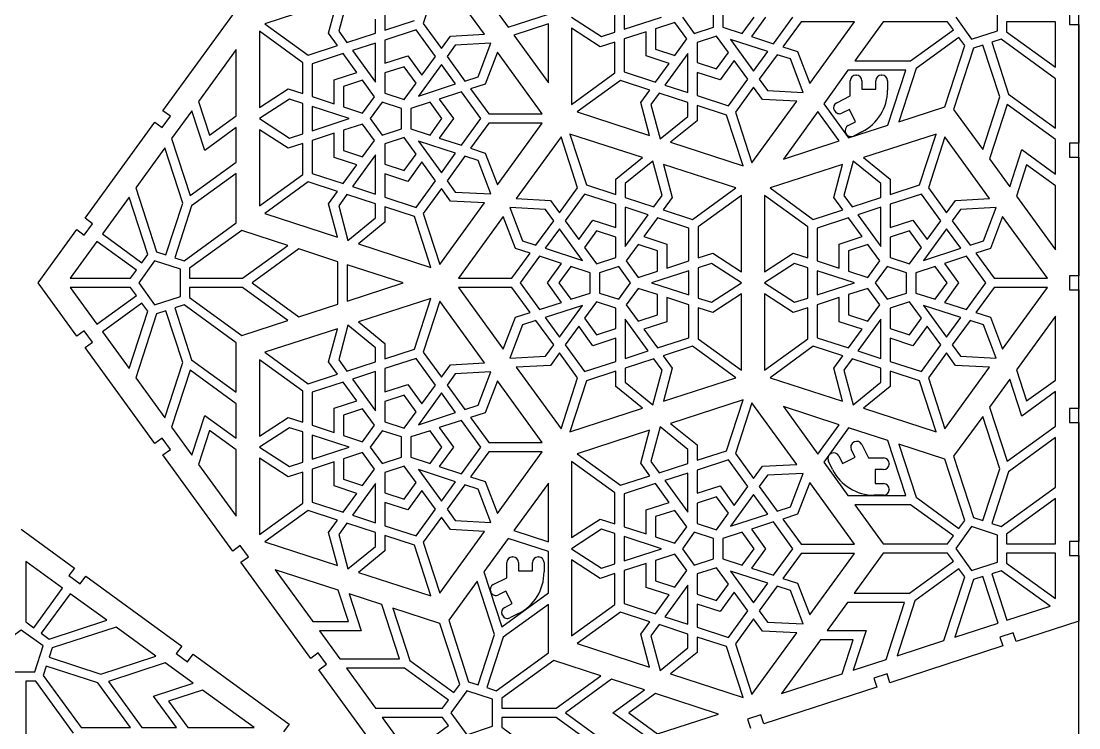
# Model space of a CAD drawing. Extents: x 0 to 580, y 0 to 430.
# Drawn here: x 352.7 to 580, y 181 to 332.7 of the extents above; entities that cross this region are included whole.
import ezdxf

# ---------------------------------------------------------------- set-up
doc = ezdxf.new("R2010")
doc.units = 0
doc.header["$MEASUREMENT"] = 0

msp = doc.modelspace()

# ---------------------------------------------------------------- linework, layer by layer
for p, q in [((580, 0), (580, 430)), ((442.67, 343.13), (439.12, 332.21)), ((452.29, 329.89), (442.67, 343.13)), ((420.68, 337.22), (405.12, 332.16)), ((418.78, 330.14), (420.68, 337.22)), ((422.94, 337.96), (420.96, 330.54)), ((452.16, 338.58), (457.37, 331.41)), ((480.31, 330.35), (480.31, 336.85)), ((562.49, 330.67), (562.49, 336.48)), ((383.21, 313.47), (398.2, 334.1)), ((457.37, 331.41), (466.02, 334.22)), ((482.31, 336.2), (482.31, 331)), ((501.52, 331.42), (501.52, 335.78)), ((503.52, 335.78), (503.52, 331.42)), ((577.98, 335.03), (577.98, 332.03)), ((405.12, 332.16), (414.4, 325.42)), ((428.9, 330.12), (428.9, 333.12)), ((430.9, 334.08), (430.9, 330.78)), ((430.9, 330.78), (437.22, 332.83)), ((439.12, 332.21), (443.03, 326.84)), ((466.02, 332.11), (458.61, 329.7)), ((466.02, 319.5), (466.02, 332.11)), ((471.02, 333.6), (477.46, 329.42)), ((482.31, 331), (490.31, 333.6)), ((493.2, 332.42), (489.05, 331.08)), ((495.76, 328.9), (493.2, 332.42)), ((494.81, 333.6), (497.38, 330.07)), ((507.67, 330.07), (510.23, 333.6)), ((512.7, 333.6), (509.66, 329.41)), ((514.4, 327.87), (518.56, 333.6)), ((520.31, 332.6), (516.4, 327.22)), ((531.79, 332.6), (520.31, 332.6)), ((522.17, 319.36), (531.79, 332.6)), ((537.95, 332.57), (531.84, 324.17)), ((551.8, 332.57), (537.95, 332.57)), ((553.05, 330.86), (551.8, 332.57)), ((553.55, 333.57), (556.96, 328.87)), ((574.98, 332.57), (564.49, 332.57)), ((564.49, 332.57), (564.49, 330.45)), ((574.98, 322.83), (574.98, 332.57)), ((577.98, 332.03), (579.98, 332.03)), ((579.98, 332.03), (579.98, 306.53)), ((403.94, 330.55), (403.94, 314.19)), ((413.23, 323.8), (403.94, 330.55)), ((420.72, 327.47), (418.78, 330.14)), ((420.96, 330.54), (422.72, 328.11)), ((422.72, 328.11), (428.9, 330.12)), ((437.63, 330.86), (430.9, 328.67)), ((441.79, 325.14), (437.63, 330.86)), ((444.97, 329.51), (452.29, 329.89)), ((458.61, 329.7), (466.02, 319.5)), ((477.17, 327.22), (471.02, 331.21)), ((471.02, 331.21), (471.02, 314.85)), ((477.46, 329.42), (480.31, 330.35)), ((487.05, 330.43), (482.31, 328.89)), ((487.05, 325.26), (487.05, 330.43)), ((489.05, 331.08), (489.05, 326.72)), ((497.38, 330.07), (501.52, 331.42)), ((503.52, 331.42), (507.67, 330.07)), ((543.84, 324.17), (553.05, 330.86)), ((556.96, 328.87), (562.49, 330.67)), ((564.49, 330.45), (574.98, 322.83)), ((414.4, 325.42), (420.72, 327.47)), ((428.9, 328.02), (423.96, 326.41)), ((428.9, 319.61), (428.9, 328.02)), ((430.9, 328.67), (430.9, 323.69)), ((443.03, 326.84), (444.97, 329.51)), ((446.02, 327.56), (444.26, 325.13)), ((453.69, 327.97), (446.02, 327.56)), ((450.93, 320.8), (453.69, 327.97)), ((480.31, 328.24), (477.17, 327.22)), ((480.31, 321.6), (480.31, 328.24)), ((482.31, 328.89), (482.31, 321.82)), ((493.2, 325.37), (495.76, 328.9)), ((502.14, 329.52), (497.99, 328.17)), ((497.99, 328.17), (497.99, 323.81)), ((504.7, 325.99), (502.14, 329.52)), ((505.16, 328.77), (510.11, 321.97)), ((513.16, 326.17), (505.16, 328.77)), ((509.66, 329.41), (514.4, 327.87)), ((554.22, 329.24), (545.02, 322.55)), ((551.19, 314.35), (555.47, 327.52)), ((555.47, 327.52), (554.22, 329.24)), ((559.39, 327.56), (557.37, 326.9)), ((563, 316.45), (559.39, 327.56)), ((563.31, 328.83), (561.29, 328.18)), ((561.29, 328.18), (564.9, 317.07)), ((574.98, 320.36), (563.31, 328.83)), ((398.94, 326.61), (390.87, 315.5)), ((398.94, 312.36), (398.94, 326.61)), ((421.96, 325.77), (415.23, 323.58)), ((424.89, 321.73), (421.96, 325.77)), ((423.96, 326.41), (428.9, 319.61)), ((430.9, 323.69), (435.82, 325.29)), ((435.82, 325.29), (438.86, 321.1)), ((438.86, 321.1), (441.79, 325.14)), ((444.26, 325.13), (448.08, 319.87)), ((455.09, 326.04), (452.46, 319.19)), ((464.71, 312.8), (455.09, 326.04)), ((491.97, 323.66), (487.05, 325.26)), ((489.05, 326.72), (493.2, 325.37)), ((495.99, 325.79), (491.04, 318.99)), ((495.99, 317.38), (495.99, 325.79)), ((502.14, 322.46), (504.7, 325.99)), ((510.11, 321.97), (513.16, 326.17)), ((515.16, 325.52), (511.34, 320.27)), ((518.02, 324.6), (515.16, 325.52)), ((516.4, 327.22), (519.54, 326.21)), ((519.54, 326.21), (522.17, 319.36)), ((557.37, 326.9), (553.1, 313.76)), ((413.23, 317.16), (413.23, 323.8)), ((415.23, 323.58), (415.23, 316.51)), ((435.06, 322.94), (430.91, 321.59)), ((437.62, 319.41), (435.06, 322.94)), ((443.03, 323.43), (438.08, 316.63)), ((446.08, 319.23), (443.03, 323.43)), ((489.04, 319.63), (491.97, 323.66)), ((497.99, 323.81), (502.14, 322.46)), ((505.94, 324.3), (502.9, 320.11)), ((508.87, 320.26), (505.94, 324.3)), ((520.77, 317.43), (518.02, 324.6)), ((531.84, 324.17), (543.84, 324.17)), ((419.97, 320.14), (424.89, 321.73)), ((430.91, 321.59), (430.91, 317.23)), ((448.08, 319.87), (450.93, 320.8)), ((471.02, 314.85), (480.31, 321.6)), ((482.31, 321.82), (489.04, 319.63)), ((502.9, 320.11), (497.99, 321.71)), ((497.99, 321.71), (497.99, 316.73)), ((530.39, 322.17), (525.18, 315)), ((542.79, 322.17), (530.39, 322.17)), ((532.09, 321.12), (532.19, 321.12)), ((537.59, 321.12), (537.69, 321.12)), ((538.96, 310.38), (542.79, 322.17)), ((545.02, 322.55), (541.31, 311.14)), ((403.94, 314.19), (410.09, 318.18)), ((410.09, 318.18), (413.23, 317.16)), ((419.97, 314.97), (419.97, 320.14)), ((426.11, 320.03), (421.97, 318.68)), ((421.97, 318.68), (421.97, 314.32)), ((428.68, 316.5), (426.11, 320.03)), ((435.06, 315.88), (437.62, 319.41)), ((438.08, 316.63), (446.08, 319.23)), ((452.46, 319.19), (449.32, 318.17)), ((449.32, 318.17), (453.23, 312.8)), ((481.49, 319.98), (472.2, 313.24)), ((487.8, 317.93), (481.49, 319.98)), ((491.04, 318.99), (495.99, 317.38)), ((504.72, 314.54), (508.87, 320.26)), ((510.11, 318.56), (506.21, 313.19)), ((512.05, 315.89), (510.11, 318.56)), ((511.34, 320.27), (513.11, 317.84)), ((530.89, 316.67), (530.89, 319.92)), ((533.39, 319.92), (533.39, 318.12)), ((536.39, 318.12), (536.39, 319.92)), ((538.89, 319.92), (538.89, 317.9)), ((574.98, 309.75), (574.98, 320.36)), ((410.38, 315.98), (403.94, 311.8)), ((413.23, 315.05), (410.38, 315.98)), ((415.23, 316.51), (419.97, 314.97)), ((426.11, 312.98), (428.68, 316.5)), ((430.91, 317.23), (435.06, 315.88)), ((447.32, 317.53), (442.58, 315.99)), ((442.58, 315.99), (445.62, 311.8)), ((451.48, 311.8), (447.32, 317.53)), ((485.86, 315.26), (487.8, 317.93)), ((489.8, 317.29), (488.04, 314.86)), ((495.99, 315.28), (489.8, 317.29)), ((497.99, 316.73), (504.72, 314.54)), ((513.11, 317.84), (520.77, 317.43)), ((527.97, 315.21), (530.89, 316.67)), ((533.39, 318.12), (536.39, 318.12)), ((559.34, 305.18), (563, 316.45)), ((564.9, 317.07), (574.98, 309.75)), ((390.87, 315.5), (393.23, 308.22)), ((413.23, 308.55), (413.23, 315.05)), ((423.23, 311.8), (415.23, 314.4)), ((415.23, 314.4), (415.23, 309.2)), ((421.97, 314.32), (426.11, 312.98)), ((430.29, 315.33), (427.73, 311.8)), ((434.44, 313.98), (430.29, 315.33)), ((434.44, 309.62), (434.44, 313.98)), ((440.59, 315.33), (436.44, 313.98)), ((436.44, 313.98), (436.44, 309.62)), ((443.15, 311.8), (440.59, 315.33)), ((487.76, 308.18), (485.86, 315.26)), ((488.04, 314.86), (490.02, 307.44)), ((495.99, 312.28), (495.99, 315.28)), ((504.3, 312.57), (497.99, 314.62)), ((497.99, 314.62), (497.99, 311.32)), ((509.75, 302.27), (519.37, 315.51)), ((519.37, 315.51), (512.05, 315.89)), ((525.18, 315), (530.53, 307.64)), ((530.7, 313.78), (529.09, 312.98)), ((532.04, 311.1), (530.7, 313.78)), ((541.31, 311.14), (551.19, 314.35)), ((553.1, 313.76), (559.34, 305.18)), ((564.58, 314.84), (560.79, 303.18)), ((574.98, 307.28), (564.58, 314.84)), ((383.06, 309.87), (384.83, 312.29)), ((384.83, 312.29), (383.21, 313.47)), ((389.41, 313.5), (385.05, 307.5)), ((392.18, 304.98), (389.41, 313.5)), ((393.23, 308.22), (398.94, 312.36)), ((403.94, 311.8), (410.38, 307.62)), ((415.23, 309.2), (423.23, 311.8)), ((427.73, 311.8), (430.29, 308.27)), ((440.59, 308.27), (443.15, 311.8)), ((445.62, 311.8), (442.58, 307.62)), ((447.32, 306.08), (451.48, 311.8)), ((453.23, 312.8), (464.71, 312.8)), ((472.2, 313.24), (487.76, 308.18)), ((490.02, 307.44), (495.99, 312.28)), ((507.85, 301.65), (504.3, 312.57)), ((506.21, 313.19), (509.75, 302.27)), ((523.94, 313.29), (516.53, 303.09)), ((528.53, 306.99), (523.94, 313.29)), ((527.48, 313.51), (527.44, 313.6)), ((366.46, 290.41), (381.45, 311.04)), ((381.45, 311.04), (383.06, 309.87)), ((398.94, 309.89), (392.18, 304.98)), ((398.94, 302.47), (398.94, 309.89)), ((410.09, 305.43), (403.94, 309.42)), ((403.94, 309.42), (403.94, 293.06)), ((426.11, 310.63), (421.97, 309.28)), ((421.97, 309.28), (421.97, 304.92)), ((428.68, 307.1), (426.11, 310.63)), ((430.29, 308.27), (434.44, 309.62)), ((436.44, 309.62), (440.59, 308.27)), ((453.23, 310.8), (449.32, 305.43)), ((464.71, 310.8), (453.23, 310.8)), ((455.09, 297.57), (464.71, 310.8)), ((497.99, 311.32), (492.29, 306.71)), ((530.43, 310.29), (532.04, 311.1)), ((530.53, 307.64), (538.96, 310.38)), ((385.05, 307.5), (389.03, 295.27)), ((410.38, 307.62), (413.23, 308.55)), ((419.97, 308.64), (415.23, 307.1)), ((415.23, 307.1), (415.23, 300.02)), ((419.97, 303.47), (419.97, 308.64)), ((426.11, 303.57), (428.68, 307.1)), ((435.06, 307.72), (430.91, 306.37)), ((437.62, 304.19), (435.06, 307.72)), ((438.08, 306.98), (443.03, 300.17)), ((446.08, 304.38), (438.08, 306.98)), ((442.58, 307.62), (447.32, 306.08)), ((468.75, 307.86), (459.13, 294.63)), ((472.3, 296.94), (468.75, 307.86)), ((470.65, 308.48), (474.2, 297.56)), ((486.21, 303.43), (470.65, 308.48)), ((516.53, 303.09), (528.53, 306.99)), ((529.94, 308.59), (529.9, 308.68)), ((533.36, 308.96), (531.55, 308.06)), ((549.31, 308.48), (533.75, 303.43)), ((545.76, 297.56), (549.31, 308.48)), ((551.21, 307.86), (547.66, 296.94)), ((560.83, 294.63), (551.21, 307.86)), ((574.98, 299.86), (574.98, 307.28)), ((383.6, 305.5), (377.37, 296.92)), ((387.45, 293.65), (383.6, 305.5)), ((413.23, 306.45), (410.09, 305.43)), ((413.23, 299.81), (413.23, 306.45)), ((421.97, 304.92), (426.11, 303.57)), ((430.91, 306.37), (430.91, 302.01)), ((449.32, 305.43), (452.46, 304.41)), ((492.29, 306.71), (507.85, 301.65)), ((565.15, 297.18), (567.73, 305.13)), ((567.73, 305.13), (574.98, 299.86)), ((579.98, 306.53), (577.98, 306.53)), ((577.98, 306.53), (577.98, 303.53)), ((389.03, 295.27), (398.94, 302.47)), ((424.89, 301.87), (419.97, 303.47)), ((428.9, 304), (423.96, 297.19)), ((428.9, 295.58), (428.9, 304)), ((435.06, 300.67), (437.62, 304.19)), ((438.86, 302.5), (435.82, 298.32)), ((441.79, 298.47), (438.86, 302.5)), ((443.03, 300.17), (446.08, 304.38)), ((448.08, 303.73), (444.26, 298.47)), ((450.93, 302.8), (448.08, 303.73)), ((453.69, 295.64), (450.93, 302.8)), ((452.46, 304.41), (455.09, 297.57)), ((480.52, 298.81), (486.21, 303.43)), ((488.48, 302.69), (482.52, 297.86)), ((490.46, 295.27), (488.48, 302.69)), ((531.48, 302.69), (529.5, 295.27)), ((537.45, 297.86), (531.48, 302.69)), ((533.75, 303.43), (539.45, 298.81)), ((560.79, 303.18), (565.15, 297.18)), ((577.98, 303.53), (579.98, 303.53)), ((579.98, 303.53), (579.98, 278.03)), ((398.94, 300), (389.35, 293.04)), ((398.94, 289.4), (398.94, 300)), ((415.23, 300.02), (421.96, 297.84)), ((421.96, 297.84), (424.89, 301.87)), ((430.91, 302.01), (435.06, 300.67)), ((506.31, 296.9), (490.75, 301.95)), ((490.75, 301.95), (492.64, 294.87)), ((529.22, 301.95), (513.66, 296.9)), ((527.32, 294.87), (529.22, 301.95)), ((568.78, 301.89), (566.6, 295.18)), ((574.98, 297.39), (568.78, 301.89)), ((403.94, 293.06), (413.23, 299.81)), ((414.4, 298.19), (405.12, 291.44)), ((420.72, 296.14), (414.4, 298.19)), ((435.82, 298.32), (430.9, 299.91)), ((430.9, 299.91), (430.9, 294.93)), ((437.63, 292.74), (441.79, 298.47)), ((444.26, 298.47), (446.02, 296.04)), ((480.52, 295.51), (480.52, 298.81)), ((482.52, 297.86), (482.52, 294.86)), ((537.45, 294.86), (537.45, 297.86)), ((539.45, 298.81), (539.45, 295.51)), ((377.37, 296.92), (381.82, 283.21)), ((418.78, 293.47), (420.72, 296.14)), ((422.72, 295.49), (420.96, 293.06)), ((428.9, 293.48), (422.72, 295.49)), ((423.96, 297.19), (428.9, 295.58)), ((443.03, 296.77), (439.12, 291.39)), ((444.97, 294.1), (443.03, 296.77)), ((446.02, 296.04), (453.69, 295.64)), ((468.39, 291.57), (472.3, 296.94)), ((473.79, 295.59), (469.63, 289.87)), ((480.52, 293.41), (473.79, 295.59)), ((474.2, 297.56), (480.52, 295.51)), ((497.02, 290.15), (506.31, 296.9)), ((513.66, 296.9), (522.94, 290.15)), ((539.45, 295.51), (545.76, 297.56)), ((546.17, 295.59), (539.45, 293.41)), ((550.33, 289.87), (546.17, 295.59)), ((547.66, 296.94), (551.57, 291.57)), ((574.98, 283.65), (574.98, 297.39)), ((375.91, 294.92), (370.19, 287.04)), ((379.92, 282.59), (375.91, 294.92)), ((383.84, 282.55), (387.45, 293.65)), ((420.68, 286.38), (418.78, 293.47)), ((428.9, 290.48), (428.9, 293.48)), ((430.9, 294.93), (437.63, 292.74)), ((442.67, 280.47), (452.29, 293.71)), ((452.29, 293.71), (444.97, 294.1)), ((459.13, 294.63), (466.46, 294.24)), ((466.46, 294.24), (468.39, 291.57)), ((480.52, 288.42), (480.52, 293.41)), ((482.52, 294.86), (488.7, 292.85)), ((488.7, 292.85), (490.46, 295.27)), ((492.64, 294.87), (490.7, 292.2)), ((507.48, 295.28), (498.19, 288.53)), ((507.48, 278.92), (507.48, 295.28)), ((512.48, 295.28), (512.48, 278.92)), ((521.77, 288.53), (512.48, 295.28)), ((529.26, 292.2), (527.32, 294.87)), ((529.5, 295.27), (531.26, 292.85)), ((531.26, 292.85), (537.45, 294.86)), ((539.45, 293.41), (539.45, 288.42)), ((551.57, 291.57), (553.51, 294.24)), ((553.51, 294.24), (560.83, 294.63)), ((566.6, 295.18), (574.98, 283.65)), ((389.35, 293.04), (385.75, 281.93)), ((405.12, 291.44), (420.68, 286.38)), ((420.96, 293.06), (422.94, 285.65)), ((437.22, 290.77), (430.9, 292.83)), ((430.9, 292.83), (430.9, 289.53)), ((439.12, 291.39), (442.67, 280.47)), ((465.4, 292.29), (457.73, 292.7)), ((457.73, 292.7), (460.49, 285.53)), ((467.16, 289.87), (465.4, 292.29)), ((487.46, 291.15), (482.52, 292.75)), ((482.52, 292.75), (482.52, 284.34)), ((482.52, 284.34), (487.46, 291.15)), ((490.7, 292.2), (497.02, 290.15)), ((522.94, 290.15), (529.26, 292.2)), ((537.45, 292.75), (532.5, 291.15)), ((532.5, 291.15), (537.45, 284.34)), ((537.45, 284.34), (537.45, 292.75)), ((554.57, 292.29), (552.8, 289.87)), ((562.23, 292.7), (554.57, 292.29)), ((559.48, 285.53), (562.23, 292.7)), ((366.31, 286.81), (368.08, 289.24)), ((368.08, 289.24), (366.46, 290.41)), ((387.76, 281.28), (398.94, 289.4)), ((422.94, 285.65), (428.9, 290.48)), ((430.9, 289.53), (425.21, 284.91)), ((440.77, 279.86), (437.22, 290.77)), ((456.33, 290.77), (446.72, 277.53)), ((458.96, 283.93), (456.33, 290.77)), ((463.34, 284.61), (467.16, 289.87)), ((469.63, 289.87), (472.56, 285.84)), ((472.56, 285.84), (475.6, 290.02)), ((475.6, 290.02), (480.52, 288.42)), ((489.46, 290.5), (486.54, 286.47)), ((496.19, 288.31), (489.46, 290.5)), ((530.5, 290.5), (523.77, 288.31)), ((533.43, 286.47), (530.5, 290.5)), ((539.45, 288.42), (544.36, 290.02)), ((544.36, 290.02), (547.4, 285.84)), ((547.4, 285.84), (550.33, 289.87)), ((552.8, 289.87), (556.62, 284.61)), ((563.63, 290.77), (561, 283.93)), ((573.25, 277.53), (563.63, 290.77)), ((356.37, 276.53), (364.69, 287.99)), ((364.69, 287.99), (366.31, 286.81)), ((370.19, 287.04), (378.67, 280.87)), ((400.14, 287.8), (388.94, 279.66)), ((410.02, 284.59), (400.14, 287.8)), ((468.4, 288.16), (465.34, 283.96)), ((473.34, 281.36), (468.4, 288.16)), ((476.36, 287.67), (473.8, 284.14)), ((480.51, 286.32), (476.36, 287.67)), ((486.54, 286.47), (491.45, 284.87)), ((496.19, 281.24), (496.19, 288.31)), ((498.19, 288.53), (498.19, 281.89)), ((521.77, 281.89), (521.77, 288.53)), ((523.77, 288.31), (523.77, 281.24)), ((528.51, 284.87), (533.43, 286.47)), ((543.6, 287.67), (539.45, 286.32)), ((546.16, 284.14), (543.6, 287.67)), ((551.57, 288.16), (546.62, 281.36)), ((554.62, 283.96), (551.57, 288.16)), ((369.01, 285.42), (363.28, 277.53)), ((377.5, 279.25), (369.01, 285.42)), ((400.32, 277.53), (410.02, 284.59)), ((425.21, 284.91), (440.77, 279.86)), ((460.49, 285.53), (463.34, 284.61)), ((473.8, 284.14), (476.36, 280.62)), ((480.51, 281.96), (480.51, 286.32)), ((485.31, 284.76), (482.75, 281.24)), ((489.45, 283.42), (485.31, 284.76)), ((491.45, 284.87), (491.45, 279.7)), ((528.51, 279.7), (528.51, 284.87)), ((534.66, 284.76), (530.51, 283.42)), ((537.22, 281.24), (534.66, 284.76)), ((539.45, 286.32), (539.45, 281.96)), ((543.6, 280.62), (546.16, 284.14)), ((556.62, 284.61), (559.48, 285.53)), ((378.67, 280.87), (379.92, 282.59)), ((381.82, 283.21), (383.84, 282.55)), ((385.75, 281.93), (387.76, 281.28)), ((412.38, 283.82), (402.34, 276.53)), ((420.81, 281.08), (412.38, 283.82)), ((458.2, 277.53), (462.1, 282.91)), ((462.1, 282.91), (458.96, 283.93)), ((464.1, 282.26), (459.94, 276.53)), ((468.84, 280.72), (464.1, 282.26)), ((465.34, 283.96), (473.34, 281.36)), ((476.36, 280.62), (480.51, 281.96)), ((489.45, 279.06), (489.45, 283.42)), ((498.19, 281.89), (501.33, 282.91)), ((501.33, 282.91), (507.48, 278.92)), ((512.48, 278.92), (518.63, 282.91)), ((518.63, 282.91), (521.77, 281.89)), ((530.51, 283.42), (530.51, 279.06)), ((539.45, 281.96), (543.6, 280.62)), ((546.62, 281.36), (554.62, 283.96)), ((555.86, 282.26), (551.12, 280.72)), ((560.02, 276.53), (555.86, 282.26)), ((561, 283.93), (557.86, 282.91)), ((557.86, 282.91), (561.77, 277.53)), ((381.41, 281.24), (378, 276.53)), ((386.94, 279.44), (381.41, 281.24)), ((388.94, 279.66), (388.94, 277.53)), ((420.81, 271.99), (420.81, 281.08)), ((422.81, 280.43), (422.81, 272.64)), ((434.81, 276.53), (422.81, 280.43)), ((465.8, 276.53), (468.84, 280.72)), ((470.84, 280.06), (468.27, 276.53)), ((474.98, 278.71), (470.84, 280.06)), ((481.13, 280.06), (476.98, 278.71)), ((483.69, 276.53), (481.13, 280.06)), ((482.75, 281.24), (485.31, 277.71)), ((491.45, 279.7), (496.19, 281.24)), ((501.04, 280.71), (498.19, 279.78)), ((498.19, 279.78), (498.19, 273.28)), ((507.48, 276.53), (501.04, 280.71)), ((518.92, 280.71), (512.48, 276.53)), ((521.77, 279.78), (518.92, 280.71)), ((521.77, 273.28), (521.77, 279.78)), ((523.77, 281.24), (528.51, 279.7)), ((534.66, 277.71), (537.22, 281.24)), ((538.84, 280.06), (536.27, 276.53)), ((542.98, 278.71), (538.84, 280.06)), ((549.13, 280.06), (544.98, 278.71)), ((551.69, 276.53), (549.13, 280.06)), ((551.12, 280.72), (554.16, 276.53)), ((363.28, 277.53), (376.25, 277.53)), ((376.25, 277.53), (377.5, 279.25)), ((386.94, 273.63), (386.94, 279.44)), ((388.94, 277.53), (400.32, 277.53)), ((446.72, 277.53), (458.2, 277.53)), ((474.98, 274.35), (474.98, 278.71)), ((476.98, 278.71), (476.98, 274.35)), ((485.31, 277.71), (489.45, 279.06)), ((496.19, 279.13), (488.19, 276.53)), ((496.19, 273.94), (496.19, 279.13)), ((531.77, 276.53), (523.77, 279.13)), ((523.77, 279.13), (523.77, 273.94)), ((530.51, 279.06), (534.66, 277.71)), ((542.98, 274.35), (542.98, 278.71)), ((544.98, 278.71), (544.98, 274.35)), ((561.77, 277.53), (573.25, 277.53)), ((579.98, 278.03), (577.98, 278.03)), ((577.98, 278.03), (577.98, 275.03)), ((364.69, 265.08), (356.37, 276.53)), ((376.25, 275.53), (363.28, 275.53)), ((363.28, 275.53), (369.01, 267.65)), ((377.5, 273.82), (376.25, 275.53)), ((378, 276.53), (381.41, 271.83)), ((400.32, 275.53), (388.94, 275.53)), ((388.94, 275.53), (388.94, 273.41)), ((410.02, 268.48), (400.32, 275.53)), ((402.34, 276.53), (412.38, 269.25)), ((422.81, 272.64), (434.81, 276.53)), ((458.2, 275.53), (446.72, 275.53)), ((446.72, 275.53), (456.33, 262.3)), ((462.1, 270.16), (458.2, 275.53)), ((459.94, 276.53), (464.1, 270.81)), ((468.84, 272.35), (465.8, 276.53)), ((468.27, 276.53), (470.84, 273.01)), ((481.13, 273.01), (483.69, 276.53)), ((485.31, 275.36), (482.75, 271.83)), ((489.45, 274.01), (485.31, 275.36)), ((488.19, 276.53), (496.19, 273.94)), ((501.04, 272.36), (507.48, 276.53)), ((512.48, 276.53), (518.92, 272.36)), ((523.77, 273.94), (531.77, 276.53)), ((534.66, 275.36), (530.51, 274.01)), ((537.22, 271.83), (534.66, 275.36)), ((536.27, 276.53), (538.84, 273.01)), ((549.13, 273.01), (551.69, 276.53)), ((554.16, 276.53), (551.12, 272.35)), ((555.86, 270.81), (560.02, 276.53)), ((561.77, 275.53), (557.86, 270.16)), ((573.25, 275.53), (561.77, 275.53)), ((563.63, 262.3), (573.25, 275.53)), ((577.98, 275.03), (579.98, 275.03)), ((579.98, 275.03), (579.98, 249.53)), ((369.01, 267.65), (377.5, 273.82)), ((381.41, 271.83), (386.94, 273.63)), ((388.94, 273.41), (400.14, 265.27)), ((440.77, 273.21), (425.21, 268.16)), ((437.22, 262.3), (440.77, 273.21)), ((470.84, 273.01), (474.98, 274.35)), ((476.98, 274.35), (481.13, 273.01)), ((489.45, 269.65), (489.45, 274.01)), ((491.45, 273.37), (491.45, 268.2)), ((496.19, 271.83), (491.45, 273.37)), ((498.19, 273.28), (501.04, 272.36)), ((507.48, 274.15), (501.33, 270.16)), ((507.48, 257.79), (507.48, 274.15)), ((518.63, 270.16), (512.48, 274.15)), ((512.48, 274.15), (512.48, 257.79)), ((518.92, 272.36), (521.77, 273.28)), ((528.51, 273.37), (523.77, 271.83)), ((528.51, 268.2), (528.51, 273.37)), ((530.51, 274.01), (530.51, 269.65)), ((538.84, 273.01), (542.98, 274.35)), ((544.98, 274.35), (549.13, 273.01)), ((378.67, 272.2), (370.19, 266.03)), ((375.91, 258.15), (379.92, 270.48)), ((379.92, 270.48), (378.67, 272.2)), ((383.84, 270.52), (381.82, 269.86)), ((387.45, 259.42), (383.84, 270.52)), ((387.76, 271.79), (385.75, 271.14)), ((385.75, 271.14), (389.35, 260.03)), ((398.94, 263.67), (387.76, 271.79)), ((412.38, 269.25), (420.81, 271.99)), ((442.67, 272.6), (439.12, 261.68)), ((452.29, 259.36), (442.67, 272.6)), ((464.1, 270.81), (468.84, 272.35)), ((473.34, 271.71), (465.34, 269.11)), ((468.4, 264.9), (473.34, 271.71)), ((476.36, 272.45), (473.8, 268.93)), ((480.51, 271.11), (476.36, 272.45)), ((480.51, 266.75), (480.51, 271.11)), ((482.75, 271.83), (485.31, 268.31)), ((496.19, 264.76), (496.19, 271.83)), ((501.33, 270.16), (498.19, 271.18)), ((498.19, 271.18), (498.19, 264.54)), ((521.77, 271.18), (518.63, 270.16)), ((521.77, 264.54), (521.77, 271.18)), ((523.77, 271.83), (523.77, 264.76)), ((534.66, 268.31), (537.22, 271.83)), ((543.6, 272.45), (539.45, 271.11)), ((539.45, 271.11), (539.45, 266.75)), ((546.16, 268.93), (543.6, 272.45)), ((554.62, 269.11), (546.62, 271.71)), ((546.62, 271.71), (551.57, 264.9)), ((551.12, 272.35), (555.86, 270.81)), ((381.82, 269.86), (377.37, 256.15)), ((400.14, 265.27), (410.02, 268.48)), ((456.33, 262.3), (458.96, 269.14)), ((458.96, 269.14), (462.1, 270.16)), ((463.34, 268.46), (460.49, 267.53)), ((467.16, 263.2), (463.34, 268.46)), ((465.34, 269.11), (468.4, 264.9)), ((473.8, 268.93), (476.36, 265.4)), ((482.52, 268.73), (482.52, 260.32)), ((487.46, 261.92), (482.52, 268.73)), ((485.31, 268.31), (489.45, 269.65)), ((491.45, 268.2), (486.54, 266.6)), ((533.43, 266.6), (528.51, 268.2)), ((530.51, 269.65), (534.66, 268.31)), ((537.45, 268.73), (532.5, 261.92)), ((537.45, 260.32), (537.45, 268.73)), ((543.6, 265.4), (546.16, 268.93)), ((551.57, 264.9), (554.62, 269.11)), ((556.62, 268.46), (552.8, 263.2)), ((559.48, 267.53), (556.62, 268.46)), ((557.86, 270.16), (561, 269.14)), ((561, 269.14), (563.63, 262.3)), ((574.98, 269.42), (566.6, 257.88)), ((574.98, 255.68), (574.98, 269.42)), ((366.31, 266.26), (364.69, 265.08)), ((368.08, 263.83), (366.31, 266.26)), ((370.19, 266.03), (375.91, 258.15)), ((420.68, 266.68), (405.12, 261.63)), ((418.78, 259.6), (420.68, 266.68)), ((422.94, 267.42), (420.96, 260.01)), ((428.9, 262.59), (422.94, 267.42)), ((425.21, 268.16), (430.9, 263.54)), ((460.49, 267.53), (457.73, 260.37)), ((472.56, 267.23), (469.63, 263.2)), ((475.6, 263.05), (472.56, 267.23)), ((476.36, 265.4), (480.51, 266.75)), ((486.54, 266.6), (489.46, 262.57)), ((530.5, 262.57), (533.43, 266.6)), ((539.45, 266.75), (543.6, 265.4)), ((547.4, 267.23), (544.36, 263.05)), ((550.33, 263.2), (547.4, 267.23)), ((562.23, 260.37), (559.48, 267.53)), ((366.46, 262.66), (368.08, 263.83)), ((398.94, 253.07), (398.94, 263.67)), ((480.52, 264.65), (475.6, 263.05)), ((480.52, 259.66), (480.52, 264.65)), ((489.46, 262.57), (496.19, 264.76)), ((498.19, 264.54), (507.48, 257.79)), ((512.48, 257.79), (521.77, 264.54)), ((523.77, 264.76), (530.5, 262.57)), ((544.36, 263.05), (539.45, 264.65)), ((539.45, 264.65), (539.45, 259.66)), ((381.45, 242.03), (366.46, 262.66)), ((405.12, 261.63), (414.4, 254.88)), ((428.9, 259.59), (428.9, 262.59)), ((430.9, 263.54), (430.9, 260.24)), ((430.9, 260.24), (437.22, 262.3)), ((439.12, 261.68), (443.03, 256.3)), ((465.4, 260.78), (467.16, 263.2)), ((468.39, 261.5), (466.46, 258.83)), ((472.3, 256.12), (468.39, 261.5)), ((469.63, 263.2), (473.79, 257.48)), ((482.52, 260.32), (487.46, 261.92)), ((497.02, 262.92), (490.7, 260.87)), ((506.31, 256.17), (497.02, 262.92)), ((522.94, 262.92), (513.66, 256.17)), ((529.26, 260.87), (522.94, 262.92)), ((532.5, 261.92), (537.45, 260.32)), ((546.17, 257.48), (550.33, 263.2)), ((551.57, 261.5), (547.66, 256.12)), ((553.51, 258.83), (551.57, 261.5)), ((552.8, 263.2), (554.57, 260.78)), ((383.6, 247.57), (387.45, 259.42)), ((389.35, 260.03), (398.94, 253.07)), ((403.94, 260.01), (403.94, 243.65)), ((413.23, 253.26), (403.94, 260.01)), ((420.72, 256.93), (418.78, 259.6)), ((420.96, 260.01), (422.72, 257.58)), ((422.72, 257.58), (428.9, 259.59)), ((437.63, 260.33), (430.9, 258.14)), ((441.79, 254.6), (437.63, 260.33)), ((444.97, 258.97), (452.29, 259.36)), ((457.73, 260.37), (465.4, 260.78)), ((473.79, 257.48), (480.52, 259.66)), ((488.7, 260.22), (482.52, 258.21)), ((490.46, 257.79), (488.7, 260.22)), ((490.7, 260.87), (492.64, 258.2)), ((527.32, 258.2), (529.26, 260.87)), ((531.26, 260.22), (529.5, 257.79)), ((537.45, 258.21), (531.26, 260.22)), ((539.45, 259.66), (546.17, 257.48)), ((554.57, 260.78), (562.23, 260.37)), ((389.03, 257.8), (385.05, 245.57)), ((398.94, 250.6), (389.03, 257.8)), ((414.4, 254.88), (420.72, 256.93)), ((428.9, 257.49), (423.96, 255.88)), ((428.9, 249.07), (428.9, 257.49)), ((430.9, 258.14), (430.9, 253.16)), ((443.03, 256.3), (444.97, 258.97)), ((446.02, 257.03), (444.26, 254.6)), ((453.69, 257.43), (446.02, 257.03)), ((450.93, 250.27), (453.69, 257.43)), ((466.46, 258.83), (459.13, 258.44)), ((459.13, 258.44), (468.75, 245.21)), ((480.52, 257.56), (474.2, 255.51)), ((480.52, 254.26), (480.52, 257.56)), ((482.52, 258.21), (482.52, 255.21)), ((488.48, 250.38), (490.46, 257.79)), ((492.64, 258.2), (490.75, 251.12)), ((529.22, 251.12), (527.32, 258.2)), ((529.5, 257.79), (531.48, 250.38)), ((537.45, 255.21), (537.45, 258.21)), ((545.76, 255.51), (539.45, 257.56)), ((539.45, 257.56), (539.45, 254.26)), ((551.21, 245.21), (560.83, 258.44)), ((560.83, 258.44), (553.51, 258.83)), ((566.6, 257.88), (568.78, 251.18)), ((377.37, 256.15), (383.6, 247.57)), ((421.96, 255.23), (415.23, 253.05)), ((424.89, 251.2), (421.96, 255.23)), ((423.96, 255.88), (428.9, 249.07)), ((430.9, 253.16), (435.82, 254.75)), ((435.82, 254.75), (438.86, 250.57)), ((438.86, 250.57), (441.79, 254.6)), ((444.26, 254.6), (448.08, 249.34)), ((455.09, 255.5), (452.46, 248.66)), ((464.71, 242.27), (455.09, 255.5)), ((468.75, 245.21), (472.3, 256.12)), ((474.2, 255.51), (470.65, 244.59)), ((482.52, 255.21), (488.48, 250.38)), ((490.75, 251.12), (506.31, 256.17)), ((513.66, 256.17), (529.22, 251.12)), ((531.48, 250.38), (537.45, 255.21)), ((549.31, 244.59), (545.76, 255.51)), ((547.66, 256.12), (551.21, 245.21)), ((565.15, 255.88), (560.79, 249.88)), ((567.73, 247.94), (565.15, 255.88)), ((568.78, 251.18), (574.98, 255.68)), ((413.23, 246.62), (413.23, 253.26)), ((415.23, 253.05), (415.23, 245.97)), ((435.06, 252.4), (430.91, 251.06)), ((437.62, 248.88), (435.06, 252.4)), ((443.03, 252.9), (438.08, 246.09)), ((446.08, 248.69), (443.03, 252.9)), ((486.21, 249.64), (480.52, 254.26)), ((539.45, 254.26), (533.75, 249.64)), ((574.98, 253.21), (567.73, 247.94)), ((574.98, 245.79), (574.98, 253.21)), ((398.94, 243.18), (398.94, 250.6)), ((419.97, 249.6), (424.89, 251.2)), ((430.91, 251.06), (430.91, 246.7)), ((448.08, 249.34), (450.93, 250.27)), ((507.85, 251.42), (492.29, 246.36)), ((504.3, 240.5), (507.85, 251.42)), ((509.75, 250.8), (506.21, 239.88)), ((519.37, 237.56), (509.75, 250.8)), ((389.41, 239.57), (392.18, 248.09)), ((392.18, 248.09), (398.94, 243.18)), ((419.97, 244.43), (419.97, 249.6)), ((426.11, 249.5), (421.97, 248.15)), ((421.97, 248.15), (421.97, 243.79)), ((428.68, 245.97), (426.11, 249.5)), ((435.06, 245.35), (437.62, 248.88)), ((438.08, 246.09), (446.08, 248.69)), ((452.46, 248.66), (449.32, 247.64)), ((470.65, 244.59), (486.21, 249.64)), ((528.53, 246.08), (516.53, 249.98)), ((516.53, 249.98), (523.94, 239.78)), ((533.75, 249.64), (549.31, 244.59)), ((559.34, 247.88), (553.1, 239.3)), ((563, 236.61), (559.34, 247.88)), ((560.79, 249.88), (564.58, 238.23)), ((579.98, 249.53), (577.98, 249.53)), ((577.98, 249.53), (577.98, 246.53)), ((385.05, 245.57), (389.41, 239.57)), ((403.94, 243.65), (410.09, 247.64)), ((410.09, 247.64), (413.23, 246.62)), ((415.23, 245.97), (419.97, 244.43)), ((426.11, 242.44), (428.68, 245.97)), ((430.91, 246.7), (435.06, 245.35)), ((447.32, 246.99), (442.58, 245.45)), ((442.58, 245.45), (445.62, 241.27)), ((451.48, 241.27), (447.32, 246.99)), ((449.32, 247.64), (453.23, 242.27)), ((490.02, 245.63), (488.04, 238.21)), ((495.99, 240.79), (490.02, 245.63)), ((492.29, 246.36), (497.99, 241.75)), ((523.94, 239.78), (528.53, 246.08)), ((564.58, 238.23), (574.98, 245.79)), ((577.98, 246.53), (579.98, 246.53)), ((579.98, 246.53), (579.98, 221.03)), ((383.06, 243.2), (381.45, 242.03)), ((384.83, 240.78), (383.06, 243.2)), ((393.23, 244.85), (390.87, 237.57)), ((398.94, 240.71), (393.23, 244.85)), ((410.38, 245.44), (403.94, 241.27)), ((413.23, 244.52), (410.38, 245.44)), ((413.23, 238.02), (413.23, 244.52)), ((423.23, 241.27), (415.23, 243.87)), ((415.23, 243.87), (415.23, 238.67)), ((421.97, 243.79), (426.11, 242.44)), ((430.29, 244.79), (427.73, 241.27)), ((434.44, 243.45), (430.29, 244.79)), ((434.44, 239.09), (434.44, 243.45)), ((440.59, 244.79), (436.44, 243.45)), ((436.44, 243.45), (436.44, 239.09)), ((443.15, 241.27), (440.59, 244.79)), ((487.76, 244.89), (472.2, 239.83)), ((485.86, 237.81), (487.76, 244.89)), ((530.53, 245.43), (525.18, 238.07)), ((538.96, 242.69), (530.53, 245.43)), ((574.98, 243.32), (564.9, 236)), ((574.98, 232.71), (574.98, 243.32)), ((403.94, 241.27), (410.38, 237.09)), ((415.23, 238.67), (423.23, 241.27)), ((427.73, 241.27), (430.29, 237.74)), ((440.59, 237.74), (443.15, 241.27)), ((445.62, 241.27), (442.58, 237.08)), ((447.32, 235.54), (451.48, 241.27)), ((453.23, 242.27), (464.71, 242.27)), ((497.99, 241.75), (497.99, 238.45)), ((531.64, 242.34), (531.73, 242.38)), ((533.34, 241.85), (534.8, 238.94)), ((542.79, 230.9), (538.96, 242.69)), ((551.19, 238.72), (541.31, 241.93)), ((541.31, 241.93), (545.02, 230.52)), ((383.21, 239.6), (384.83, 240.78)), ((398.2, 218.97), (383.21, 239.6)), ((398.94, 226.45), (398.94, 240.71)), ((410.09, 234.89), (403.94, 238.88)), ((403.94, 238.88), (403.94, 222.52)), ((426.11, 240.09), (421.97, 238.74)), ((421.97, 238.74), (421.97, 234.39)), ((428.68, 236.57), (426.11, 240.09)), ((430.29, 237.74), (434.44, 239.09)), ((436.44, 239.09), (440.59, 237.74)), ((453.23, 240.27), (449.32, 234.89)), ((464.71, 240.27), (453.23, 240.27)), ((455.09, 227.03), (464.71, 240.27)), ((472.2, 239.83), (481.49, 233.09)), ((495.99, 237.79), (495.99, 240.79)), ((497.99, 238.45), (504.3, 240.5)), ((506.21, 239.88), (510.11, 234.51)), ((526.72, 239.88), (526.81, 239.93)), ((528.42, 239.39), (529.23, 237.78)), ((529.23, 237.78), (531.91, 239.12)), ((531.91, 239.12), (531.1, 240.73)), ((534.8, 238.94), (538.05, 238.94)), ((555.47, 225.55), (551.19, 238.72)), ((553.1, 239.3), (557.37, 226.17)), ((390.87, 237.57), (398.94, 226.45)), ((410.38, 237.09), (413.23, 238.02)), ((419.97, 238.1), (415.23, 236.56)), ((415.23, 236.56), (415.23, 229.49)), ((419.97, 232.93), (419.97, 238.1)), ((426.11, 233.04), (428.68, 236.57)), ((435.06, 237.19), (430.91, 235.84)), ((437.62, 233.66), (435.06, 237.19)), ((446.08, 233.84), (438.08, 236.44)), ((438.08, 236.44), (443.03, 229.64)), ((442.58, 237.08), (447.32, 235.54)), ((471.02, 238.22), (471.02, 221.86)), ((480.31, 231.47), (471.02, 238.22)), ((487.8, 235.14), (485.86, 237.81)), ((488.04, 238.21), (489.8, 235.78)), ((489.8, 235.78), (495.99, 237.79)), ((504.72, 238.53), (497.99, 236.34)), ((508.87, 232.81), (504.72, 238.53)), ((510.11, 234.51), (512.05, 237.18)), ((512.05, 237.18), (519.37, 237.56)), ((525.18, 238.07), (530.39, 230.9)), ((527.09, 236.47), (526.18, 238.27)), ((538.05, 236.44), (536.25, 236.44)), ((536.25, 236.44), (536.25, 233.44)), ((539.25, 237.74), (539.25, 237.64)), ((559.39, 225.51), (563, 236.61)), ((413.23, 235.91), (410.09, 234.89)), ((413.23, 229.27), (413.23, 235.91)), ((421.97, 234.39), (426.11, 233.04)), ((430.91, 235.84), (430.91, 231.48)), ((449.32, 234.89), (452.46, 233.87)), ((481.49, 233.09), (487.8, 235.14)), ((495.99, 235.69), (491.04, 234.08)), ((491.04, 234.08), (495.99, 227.28)), ((495.99, 227.28), (495.99, 235.69)), ((497.99, 236.34), (497.99, 231.36)), ((513.11, 235.23), (511.34, 232.8)), ((520.77, 235.64), (513.11, 235.23)), ((518.02, 228.47), (520.77, 235.64)), ((564.9, 236), (561.29, 224.89)), ((424.89, 231.33), (419.97, 232.93)), ((428.9, 233.46), (423.96, 226.66)), ((428.9, 225.05), (428.9, 233.46)), ((435.06, 230.13), (437.62, 233.66)), ((438.86, 231.97), (435.82, 227.78)), ((441.79, 227.93), (438.86, 231.97)), ((443.03, 229.64), (446.08, 233.84)), ((448.08, 233.19), (444.26, 227.94)), ((450.93, 232.27), (448.08, 233.19)), ((453.69, 225.1), (450.93, 232.27)), ((452.46, 233.87), (455.09, 227.03)), ((466.02, 233.57), (458.61, 223.37)), ((466.02, 220.96), (466.02, 233.57)), ((489.04, 233.44), (482.31, 231.25)), ((491.97, 229.4), (489.04, 233.44)), ((497.99, 231.36), (502.9, 232.96)), ((502.9, 232.96), (505.94, 228.77)), ((505.94, 228.77), (508.87, 232.81)), ((511.34, 232.8), (515.16, 227.54)), ((522.17, 233.71), (519.54, 226.86)), ((531.79, 220.47), (522.17, 233.71)), ((536.25, 233.44), (538.05, 233.44)), ((539.25, 232.24), (539.25, 232.14)), ((563.31, 224.24), (574.98, 232.71)), ((421.96, 227.3), (424.89, 231.33)), ((430.91, 231.48), (435.06, 230.13)), ((480.31, 224.83), (480.31, 231.47)), ((482.31, 231.25), (482.31, 224.17)), ((502.14, 230.61), (497.99, 229.26)), ((504.7, 227.08), (502.14, 230.61)), ((510.11, 231.1), (505.16, 224.3)), ((513.16, 226.9), (510.11, 231.1)), ((530.39, 230.9), (542.79, 230.9)), ((538.05, 230.94), (536.03, 230.94)), ((545.02, 230.52), (554.22, 223.83)), ((574.98, 230.24), (564.49, 222.62)), ((574.98, 220.5), (574.98, 230.24)), ((403.94, 222.52), (413.23, 229.27)), ((414.4, 227.65), (405.12, 220.91)), ((420.72, 225.6), (414.4, 227.65)), ((415.23, 229.49), (421.96, 227.3)), ((430.9, 229.38), (430.9, 224.4)), ((435.82, 227.78), (430.9, 229.38)), ((437.63, 222.21), (441.79, 227.93)), ((444.26, 227.94), (446.02, 225.51)), ((487.05, 227.81), (491.97, 229.4)), ((487.05, 222.63), (487.05, 227.81)), ((493.2, 227.7), (489.05, 226.35)), ((495.76, 224.17), (493.2, 227.7)), ((497.99, 229.26), (497.99, 224.9)), ((515.16, 227.54), (518.02, 228.47)), ((543.84, 228.9), (531.84, 228.9)), ((531.84, 228.9), (537.95, 220.5)), ((553.05, 222.21), (543.84, 228.9)), ((418.78, 222.93), (420.72, 225.6)), ((423.96, 226.66), (428.9, 225.05)), ((443.03, 226.23), (439.12, 220.86)), ((444.97, 223.56), (443.03, 226.23)), ((446.02, 225.51), (453.69, 225.1)), ((471.02, 221.86), (477.17, 225.84)), ((477.17, 225.84), (480.31, 224.83)), ((489.05, 226.35), (489.05, 221.99)), ((502.14, 223.55), (504.7, 227.08)), ((505.16, 224.3), (513.16, 226.9)), ((514.4, 225.2), (509.66, 223.66)), ((518.56, 219.47), (514.4, 225.2)), ((519.54, 226.86), (516.4, 225.84)), ((516.4, 225.84), (520.31, 220.47)), ((554.22, 223.83), (555.47, 225.55)), ((557.37, 226.17), (559.39, 225.51)), ((352.74, 223.63), (364.19, 215.31)), ((420.68, 215.85), (418.78, 222.93)), ((422.72, 224.95), (420.96, 222.53)), ((428.9, 222.95), (422.72, 224.95)), ((428.9, 219.95), (428.9, 222.95)), ((430.9, 224.4), (437.63, 222.21)), ((442.67, 209.94), (452.29, 223.17)), ((452.29, 223.17), (444.97, 223.56)), ((458.61, 223.37), (466.02, 220.96)), ((477.46, 223.65), (471.02, 219.47)), ((480.31, 222.72), (477.46, 223.65)), ((480.31, 216.22), (480.31, 222.72)), ((482.31, 224.17), (487.05, 222.63)), ((493.2, 220.65), (495.76, 224.17)), ((497.38, 223), (494.81, 219.47)), ((501.52, 221.65), (497.38, 223)), ((497.99, 224.9), (502.14, 223.55)), ((507.67, 223), (503.52, 221.65)), ((510.23, 219.47), (507.67, 223)), ((509.66, 223.66), (512.7, 219.47)), ((556.96, 224.2), (553.55, 219.5)), ((562.49, 222.4), (556.96, 224.2)), ((561.29, 224.89), (563.31, 224.24)), ((405.12, 220.91), (420.68, 215.85)), ((420.96, 222.53), (422.94, 215.11)), ((437.22, 220.24), (430.9, 222.29)), ((430.9, 222.29), (430.9, 218.99)), ((439.12, 220.86), (442.67, 209.94)), ((457.37, 221.66), (452.16, 214.49)), ((466.02, 218.85), (457.37, 221.66)), ((490.31, 219.47), (482.31, 222.07)), ((482.31, 222.07), (482.31, 216.87)), ((489.05, 221.99), (493.2, 220.65)), ((501.52, 217.29), (501.52, 221.65)), ((503.52, 221.65), (503.52, 217.29)), ((520.31, 220.47), (531.79, 220.47)), ((537.95, 220.5), (551.8, 220.5)), ((551.8, 220.5), (553.05, 222.21)), ((562.49, 216.59), (562.49, 222.4)), ((564.49, 222.62), (564.49, 220.5)), ((564.49, 220.5), (574.98, 220.5)), ((579.98, 221.03), (577.98, 221.03)), ((577.98, 221.03), (577.98, 218.03)), ((399.82, 220.15), (398.2, 218.97)), ((401.58, 217.72), (399.82, 220.15)), ((422.94, 215.11), (428.9, 219.95)), ((430.9, 218.99), (425.21, 214.38)), ((440.77, 209.32), (437.22, 220.24)), ((466.02, 209.99), (466.02, 218.85)), ((471.02, 219.47), (477.46, 215.29)), ((482.31, 216.87), (490.31, 219.47)), ((493.2, 218.3), (489.05, 216.95)), ((495.76, 214.77), (493.2, 218.3)), ((494.81, 219.47), (497.38, 215.94)), ((507.67, 215.94), (510.23, 219.47)), ((512.7, 219.47), (509.66, 215.29)), ((514.4, 213.75), (518.56, 219.47)), ((520.31, 218.47), (516.4, 213.1)), ((531.79, 218.47), (520.31, 218.47)), ((522.17, 205.24), (531.79, 218.47)), ((537.99, 218.5), (531.75, 209.92)), ((551.8, 218.5), (537.99, 218.5)), ((553.05, 216.78), (551.8, 218.5)), ((553.55, 219.5), (556.96, 214.79)), ((574.98, 218.5), (564.49, 218.5)), ((564.49, 218.5), (564.49, 216.37)), ((574.98, 208.75), (574.98, 218.5)), ((353.74, 216.72), (353.74, 203.75)), ((361.62, 210.99), (353.74, 216.72)), ((399.96, 216.54), (401.58, 217.72)), ((414.95, 195.91), (399.96, 216.54)), ((457.1, 213.24), (457.1, 216.49)), ((458.3, 217.69), (458.4, 217.69)), ((459.6, 216.49), (459.6, 214.69)), ((462.6, 214.69), (462.6, 216.49)), ((463.8, 217.69), (463.9, 217.69)), ((465.1, 216.49), (465.1, 214.47)), ((477.17, 213.1), (471.02, 217.09)), ((471.02, 217.09), (471.02, 200.73)), ((477.46, 215.29), (480.31, 216.22)), ((487.05, 216.31), (482.31, 214.77)), ((487.05, 211.14), (487.05, 216.31)), ((489.05, 216.95), (489.05, 212.59)), ((497.38, 215.94), (501.52, 217.29)), ((503.52, 217.29), (507.67, 215.94)), ((543.6, 209.92), (553.05, 216.78)), ((556.96, 214.79), (562.49, 216.59)), ((564.49, 216.37), (574.98, 208.75)), ((577.98, 218.03), (579.98, 218.03)), ((579.98, 218.03), (579.98, 203.88)), ((364.19, 215.31), (363.01, 213.69)), ((363.01, 213.69), (365.44, 211.92)), ((420.86, 210.53), (407.31, 214.94)), ((407.31, 214.94), (415.38, 203.82)), ((425.21, 214.38), (440.77, 209.32)), ((452.16, 214.49), (455.99, 202.7)), ((459.6, 214.69), (462.6, 214.69)), ((480.31, 214.12), (477.17, 213.1)), ((480.31, 207.48), (480.31, 214.12)), ((482.31, 214.77), (482.31, 207.69)), ((493.2, 211.24), (495.76, 214.77)), ((502.14, 215.39), (497.99, 214.04)), ((497.99, 214.04), (497.99, 209.68)), ((504.7, 211.86), (502.14, 215.39)), ((513.16, 212.05), (505.16, 214.65)), ((505.16, 214.65), (510.11, 207.84)), ((509.66, 215.29), (514.4, 213.75)), ((554.22, 215.16), (544.78, 208.3)), ((555.47, 213.44), (554.22, 215.16)), ((563.31, 214.75), (561.29, 214.1)), ((561.29, 214.1), (564.54, 204.12)), ((573.81, 207.13), (563.31, 214.75)), ((365.44, 211.92), (366.61, 213.54)), ((366.61, 213.54), (387.24, 198.55)), ((450.7, 212.49), (444.6, 204.09)), ((454.41, 201.08), (450.7, 212.49)), ((454.19, 211.78), (457.1, 213.24)), ((489.05, 212.59), (493.2, 211.24)), ((495.99, 211.66), (491.04, 204.86)), ((495.99, 203.25), (495.99, 211.66)), ((502.14, 208.34), (504.7, 211.86)), ((510.11, 207.84), (513.16, 212.05)), ((515.16, 211.4), (511.34, 206.14)), ((518.02, 210.47), (515.16, 211.4)), ((516.4, 213.1), (519.54, 212.08)), ((519.54, 212.08), (522.17, 205.24)), ((551.01, 199.73), (555.47, 213.44)), ((557.37, 212.82), (553.37, 200.49)), ((559.39, 213.48), (557.37, 212.82)), ((562.63, 203.5), (559.39, 213.48)), ((355.45, 202.5), (361.62, 210.99)), ((363.24, 209.81), (357.07, 201.33)), ((371.12, 204.09), (363.24, 209.81)), ((423.04, 203.82), (420.86, 210.53)), ((430.27, 207.48), (423.22, 209.77)), ((423.22, 209.77), (425.8, 201.82)), ((453.69, 210.08), (453.65, 210.17)), ((456.91, 210.35), (455.3, 209.55)), ((455.99, 202.7), (466.02, 209.99)), ((458.26, 207.67), (456.91, 210.35)), ((491.97, 209.54), (487.05, 211.14)), ((489.04, 205.51), (491.97, 209.54)), ((497.99, 209.68), (502.14, 208.34)), ((505.94, 210.17), (502.9, 205.98)), ((508.87, 206.14), (505.94, 210.17)), ((520.77, 203.31), (518.02, 210.47)), ((531.75, 209.92), (543.6, 209.92)), ((434.06, 195.82), (430.27, 207.48)), ((466.02, 207.51), (456.31, 200.46)), ((456.65, 206.86), (458.26, 207.67)), ((466.02, 197.12), (466.02, 207.51)), ((471.02, 200.73), (480.31, 207.48)), ((482.31, 207.69), (489.04, 205.51)), ((497.99, 207.58), (497.99, 202.6)), ((502.9, 205.98), (497.99, 207.58)), ((530.3, 207.92), (525.94, 201.92)), ((542.55, 207.92), (530.3, 207.92)), ((538.58, 195.68), (542.55, 207.92)), ((544.78, 208.3), (540.93, 196.45)), ((564.54, 204.12), (573.81, 207.13)), ((442.71, 203.43), (432.62, 206.71)), ((432.62, 206.71), (436.28, 195.44)), ((456.15, 205.16), (456.11, 205.25)), ((459.57, 205.53), (457.76, 204.63)), ((481.49, 205.86), (472.2, 199.11)), ((487.8, 203.8), (481.49, 205.86)), ((491.04, 204.86), (495.99, 203.25)), ((504.72, 200.41), (508.87, 206.14)), ((511.34, 206.14), (513.11, 203.71)), ((353.74, 203.75), (355.45, 202.5)), ((358.79, 200.08), (371.12, 204.09)), ((373.12, 202.63), (359.41, 198.18)), ((381.7, 196.4), (373.12, 202.63)), ((415.38, 203.82), (423.04, 203.82)), ((446.98, 190.3), (442.71, 203.43)), ((444.6, 204.09), (448.88, 190.91)), ((485.86, 201.14), (487.8, 203.8)), ((489.8, 203.16), (488.04, 200.73)), ((495.99, 201.15), (489.8, 203.16)), ((497.99, 202.6), (504.72, 200.41)), ((510.11, 204.43), (506.21, 199.06)), ((512.05, 201.77), (510.11, 204.43)), ((513.11, 203.71), (520.77, 203.31)), ((553.37, 200.49), (562.63, 203.5)), ((579.98, 203.88), (566.52, 199.51)), ((352.74, 202), (348.03, 198.59)), ((357.44, 198.59), (352.74, 202)), ((357.07, 201.33), (358.79, 200.08)), ((416.84, 201.82), (421.2, 195.82)), ((425.8, 201.82), (416.84, 201.82)), ((450.9, 190.26), (454.41, 201.08)), ((456.31, 200.46), (452.8, 189.64)), ((487.76, 194.05), (485.86, 201.14)), ((488.04, 200.73), (490.02, 193.32)), ((495.99, 198.15), (495.99, 201.15)), ((504.3, 198.44), (497.99, 200.5)), ((497.99, 200.5), (497.99, 197.2)), ((509.75, 188.14), (519.37, 201.38)), ((519.37, 201.38), (512.05, 201.77)), ((525.94, 201.92), (534.29, 201.92)), ((534.29, 201.92), (531.52, 193.39)), ((565.9, 201.41), (563.05, 200.48)), ((563.05, 200.48), (563.67, 198.58)), ((566.52, 199.51), (565.9, 201.41)), ((355.64, 193.06), (357.44, 198.59)), ((359.41, 198.18), (358.75, 196.16)), ((387.24, 198.55), (386.07, 196.94)), ((472.2, 199.11), (487.76, 194.05)), ((490.02, 193.32), (495.99, 198.15)), ((507.85, 187.52), (504.3, 198.44)), ((506.21, 199.06), (509.75, 188.14)), ((524.49, 199.92), (516.11, 188.38)), ((531.54, 199.92), (524.49, 199.92)), ((529.17, 192.63), (531.54, 199.92)), ((563.67, 198.58), (539.41, 190.7)), ((540.93, 196.45), (551.01, 199.73)), ((358.75, 196.16), (369.86, 192.55)), ((369.86, 192.55), (381.7, 196.4)), ((386.07, 196.94), (388.5, 195.17)), ((388.5, 195.17), (389.67, 196.79)), ((389.67, 196.79), (410.3, 181.8)), ((416.57, 197.09), (414.95, 195.91)), ((418.33, 194.66), (416.57, 197.09)), ((421.2, 195.82), (434.06, 195.82)), ((454.82, 188.98), (466.02, 197.12)), ((467.17, 195.49), (455.99, 187.37)), ((477.26, 192.21), (467.17, 195.49)), ((497.99, 197.2), (492.29, 192.58)), ((531.52, 193.39), (538.58, 195.68)), ((358.13, 194.25), (357.48, 192.24)), ((369.24, 190.65), (358.13, 194.25)), ((383.7, 194.95), (371.47, 190.97)), ((389.7, 190.59), (383.7, 194.95)), ((416.71, 193.49), (418.33, 194.66)), ((431.7, 172.86), (416.71, 193.49)), ((435.11, 193.82), (422.65, 193.82)), ((422.65, 193.82), (428.88, 185.24)), ((444.55, 186.96), (435.11, 193.82)), ((436.28, 195.44), (445.73, 188.58)), ((349.83, 193.06), (355.64, 193.06)), ((355.86, 191.06), (353.74, 191.06)), ((353.74, 191.06), (353.74, 179.68)), ((364, 179.86), (355.86, 191.06)), ((357.48, 192.24), (365.6, 181.06)), ((371.47, 190.97), (378.67, 181.06)), ((448.88, 190.91), (450.9, 190.26)), ((467.67, 185.24), (477.26, 192.21)), ((479.61, 191.44), (469.7, 184.24)), ((486.66, 189.15), (479.61, 191.44)), ((492.29, 192.58), (507.85, 187.52)), ((516.11, 188.38), (529.17, 192.63)), ((538.8, 192.6), (535.94, 191.67)), ((535.94, 191.67), (536.56, 189.77)), ((539.41, 190.7), (538.8, 192.6)), ((376.2, 181.06), (369.24, 190.65)), ((381.18, 187.82), (389.7, 190.59)), ((391.7, 189.13), (384.42, 186.77)), ((402.82, 181.06), (391.7, 189.13)), ((448.47, 188.95), (445.05, 184.24)), ((445.73, 188.58), (446.98, 190.3)), ((453.99, 187.15), (448.47, 188.95)), ((452.8, 189.64), (454.82, 188.98)), ((479.9, 184.24), (486.66, 189.15)), ((536.56, 189.77), (512.31, 181.89)), ((386.09, 181.06), (381.18, 187.82)), ((384.42, 186.77), (388.56, 181.06)), ((443.3, 185.24), (444.55, 186.96)), ((453.99, 181.34), (453.99, 187.15)), ((455.99, 187.37), (455.99, 185.24)), ((489.01, 188.39), (483.31, 184.24)), ((502.57, 183.98), (489.01, 188.39)), ((428.88, 185.24), (443.3, 185.24)), ((445.05, 184.24), (448.47, 179.54)), ((455.99, 185.24), (467.67, 185.24)), ((469.7, 184.24), (480.1, 176.68)), ((487.15, 178.98), (479.9, 184.24)), ((483.31, 184.24), (489.5, 179.74)), ((443.3, 183.24), (430.34, 183.24)), ((430.34, 183.24), (436.06, 175.36)), ((444.55, 181.53), (443.3, 183.24)), ((467.67, 183.24), (455.99, 183.24)), ((455.99, 183.24), (455.99, 181.12)), ((477.75, 175.92), (467.67, 183.24)), ((489.5, 179.74), (502.57, 183.98)), ((511.69, 183.79), (508.84, 182.87)), ((508.84, 182.87), (509.46, 180.97)), ((512.31, 181.89), (511.69, 183.79)), ((365.6, 181.06), (376.2, 181.06)), ((378.67, 181.06), (386.09, 181.06)), ((388.56, 181.06), (402.82, 181.06)), ((410.3, 181.8), (409.13, 180.18)), ((436.06, 175.36), (444.55, 181.53)), ((448.47, 179.54), (453.99, 181.34)), ((455.99, 181.12), (467.66, 172.64))]:
    msp.add_line(p, q)
for centre, radius, start, end in [((532.09, 319.92), 1.2, 90, 180), ((532.19, 319.92), 1.2, 0, 90), ((537.59, 319.92), 1.2, 90, 180), ((537.69, 319.92), 1.2, 0, 90), ((528.89, 317.9), 10, 296.56, 360), ((528.51, 314.14), 1.2, 116.56, 206.56), ((528.56, 314.05), 1.2, 206.56, 296.56), ((530.97, 309.22), 1.2, 116.56, 206.56), ((531.01, 309.13), 1.2, 206.56, 296.56), ((532.18, 241.27), 1.2, 116.56, 206.56), ((532.27, 241.31), 1.2, 26.56, 116.56), ((527.26, 238.81), 1.2, 116.56, 206.56), ((527.35, 238.85), 1.2, 26.56, 116.56), ((538.05, 237.74), 1.2, 0, 90), ((536.03, 240.94), 10, 206.56, 270), ((538.05, 237.64), 1.2, 270, 360), ((538.05, 232.24), 1.2, 0, 90), ((538.05, 232.14), 1.2, 270, 360), ((458.3, 216.49), 1.2, 90, 180), ((458.4, 216.49), 1.2, 0, 90), ((463.8, 216.49), 1.2, 90, 180), ((463.9, 216.49), 1.2, 0, 90), ((455.1, 214.47), 10, 296.56, 0), ((454.72, 210.71), 1.2, 116.56, 206.56), ((454.77, 210.62), 1.2, 206.56, 296.56), ((457.18, 205.79), 1.2, 116.56, 206.56), ((457.23, 205.7), 1.2, 206.56, 296.56)]:
    msp.add_arc(centre, radius, start, end)

doc.saveas('drawing.dxf')
